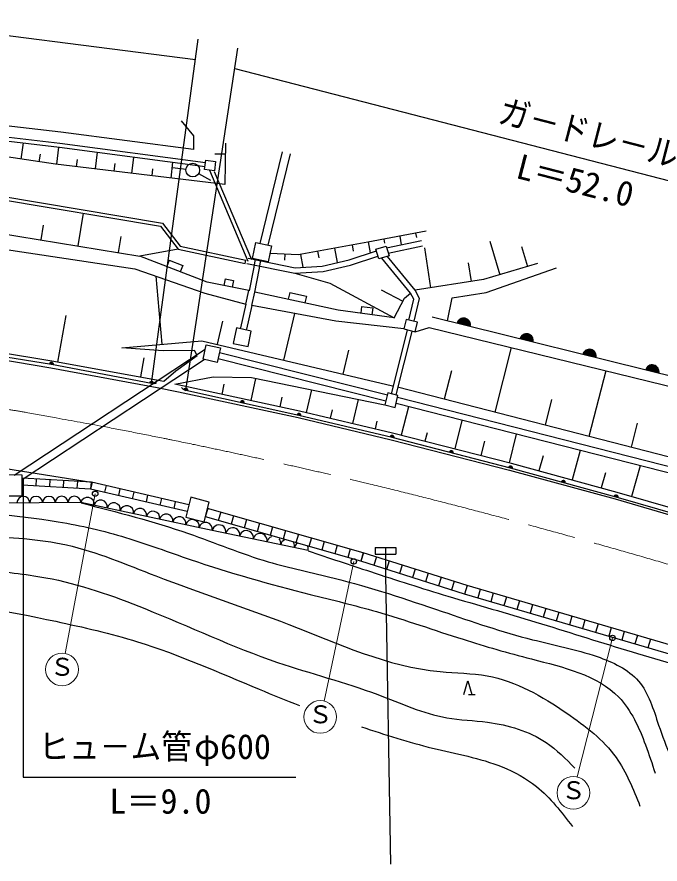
# Model space of a CAD drawing. Units: millimetres, scale not verified. Extents: x 40000 to 680000, y 20000 to 380000.
# Drawn here: x 457743 to 504956, y 283139 to 345302 of the extents above; entities that cross this region are included whole.
import ezdxf
from ezdxf.enums import TextEntityAlignment as Align

# ---------------------------------------------------------------- set-up
doc = ezdxf.new("R2010")
doc.units = ezdxf.units.MM
doc.header["$LTSCALE"] = 1000
doc.linetypes.add('CHAIN', pattern=[18.5, 12, -1.5, 3.5, -1.5])
for name, color, linetype, lineweight in [('M-BGD', 7, 'Continuous', 25), ('M-BMK', 2, 'CHAIN', 13), ('M-STR-HTXT', 7, 'Continuous', 13), ('M-STR-STR3', 7, 'Continuous', 25), ('M-STR-STRC', 7, 'Continuous', 25)]:
    doc.layers.add(name, color=color, linetype=linetype, lineweight=lineweight)
doc.styles.add('ＭＳ ゴシック', font='')
doc.styles.get('ＭＳ ゴシック').set_extended_font_data('MS Gothic')

msp = doc.modelspace()

# ---------------------------------------------------------------- linework, layer by layer
at = {"layer": 'M-BGD'}
for p, q in [((460957, 336839), (437099, 339623)), ((437773, 338823), (460899, 336035)), ((437741, 338525), (460862, 335737)), ((460576, 334499), (437785, 337835)), ((469789, 337679), (470693, 336584)), ((470715, 335578), (460957, 336839)), ((470693, 336584), (470715, 335578)), ((458206, 336057), (458032, 334872)), ((460801, 335744), (460649, 334490)), ((460862, 335737), (471551, 334332)), ((460899, 336035), (471591, 334629)), ((473047, 336032), (473010, 332995)), ((459443, 335243), (459361, 334677)), ((463644, 335371), (463496, 334146)), ((472271, 335255), (473037, 335246)), ((475590, 328680), (477243, 335391)), ((476176, 328552), (477826, 335247)), ((473010, 332995), (460576, 334499)), ((462162, 334848), (462097, 334315)), ((464933, 334544), (464865, 333980)), ((466292, 335023), (466147, 333825)), ((469171, 334644), (469029, 333476)), ((471518, 334097), (471615, 334801)), ((471615, 334801), (472332, 334703)), ((472332, 334703), (472236, 333999)), ((467696, 334150), (467635, 333645)), ((470159, 334115), (469159, 334225)), ((471079, 333825), (471959, 333335)), ((472236, 333999), (471518, 334097)), ((471870, 334049), (474689, 327374)), ((472231, 333965), (474966, 327491)), ((451897, 332689), (468288, 329941)), ((451933, 332937), (468427, 330171)), ((448538, 330728), (466764, 327756)), ((462603, 330894), (462212, 328498)), ((468427, 330171), (469721, 328482)), ((448331, 329545), (466401, 326825)), ((459679, 330033), (459501, 328940)), ((468288, 329941), (469579, 328256)), ((487793, 329579), (483503, 328786)), ((465378, 329202), (465184, 328013)), ((484749, 328707), (484694, 329006)), ((484884, 328352), (487433, 328899)), ((485982, 328587), (485865, 329222)), ((487093, 329107), (487032, 329438)), ((492469, 328847), (493196, 326386)), ((469579, 328256), (466764, 327756)), ((469579, 328256), (474489, 327215)), ((469721, 328482), (474541, 327460)), ((475030, 327578), (475284, 328746)), ((475284, 328746), (476432, 328496)), ((476432, 328496), (476178, 327328)), ((483503, 328786), (478385, 327838)), ((481269, 327271), (481072, 328336)), ((482454, 328117), (482369, 328576)), ((483693, 327990), (483544, 328793)), ((484089, 328265), (484842, 328492)), ((484307, 327543), (484089, 328265)), ((484842, 328492), (485059, 327770)), ((485000, 327967), (487517, 328508)), ((487651, 328358), (488102, 325431)), ((494786, 328450), (495220, 326984)), ((471710, 325832), (466764, 327756)), ((474707, 327609), (478166, 326900)), ((478385, 327838), (476336, 327933)), ((477405, 327450), (477425, 327883)), ((478752, 326933), (478577, 327874)), ((479930, 327621), (479840, 328107)), ((482124, 327471), (484128, 328134)), ((482232, 327086), (484244, 327751)), ((485059, 327770), (484307, 327543)), ((486640, 325036), (484526, 327609)), ((486976, 325257), (484941, 327734)), ((468924, 327452), (468742, 326986)), ((468924, 327452), (469913, 327068)), ((469913, 327068), (469732, 326601)), ((474489, 327215), (474541, 327460)), ((474627, 327217), (478137, 326498)), ((476178, 327328), (475030, 327578)), ((475124, 326822), (475258, 327528)), ((475517, 326747), (475649, 327443)), ((478166, 326900), (480157, 327011)), ((480157, 327011), (482124, 327471)), ((480215, 326614), (482232, 327086)), ((490879, 327257), (491090, 325892)), ((495951, 327200), (492000, 326032)), ((466401, 326825), (471531, 325033)), ((474817, 325191), (475124, 326822)), ((475210, 325117), (475517, 326747)), ((478137, 326498), (480215, 326614)), ((478137, 326498), (480706, 325776)), ((492182, 325090), (497342, 326888)), ((467935, 326289), (468375, 321287)), ((474772, 325219), (471710, 325832)), ((473033, 326077), (472935, 325587)), ((473033, 326077), (473645, 325954)), ((473645, 325954), (473547, 325464)), ((480706, 325776), (485440, 323233)), ((492000, 326032), (486976, 325257)), ((474541, 324225), (474772, 325219)), ((474979, 324123), (475210, 325117)), ((481335, 323779), (475210, 325117)), ((484476, 325281), (486075, 324444)), ((487293, 324643), (486976, 325257)), ((471531, 325033), (474540, 324221)), ((477767, 325070), (477660, 324582)), ((477767, 325070), (478992, 324802)), ((478992, 324802), (478885, 324314)), ((485440, 323233), (486184, 324653)), ((486184, 324653), (486640, 325036)), ((486522, 323055), (486871, 324590)), ((486871, 324590), (486640, 325036)), ((486912, 322966), (487293, 324643)), ((489358, 323011), (489685, 324682)), ((489685, 324682), (492182, 325090)), ((474540, 324221), (474155, 322491)), ((474979, 324123), (474594, 322393)), ((481161, 322974), (474979, 324123)), ((483043, 324056), (482977, 323560)), ((483043, 324056), (483864, 323947)), ((483864, 323947), (483798, 323451)), ((461341, 323403), (460726, 319979)), ((478115, 323540), (477307, 320125)), ((485440, 323233), (481335, 323779)), ((529759, 312971), (488230, 323273)), ((472831, 322968), (472431, 321279)), ((486145, 322404), (481161, 322974)), ((486324, 323103), (486145, 322404)), ((487145, 322893), (486324, 323103)), ((486966, 322194), (487145, 322893)), ((473851, 322479), (473609, 321348)), ((474949, 322243), (473851, 322479)), ((474707, 321113), (474949, 322243)), ((486395, 322312), (485209, 317654)), ((486734, 322226), (485548, 317567)), ((486145, 322404), (486966, 322194)), ((486966, 322194), (488017, 322521)), ((488017, 322521), (529568, 312306)), ((465452, 321031), (471306, 321545)), ((471306, 321545), (485312, 318230)), ((452358, 320866), (460227, 319561)), ((460285, 319792), (452407, 321071)), ((452432, 321364), (460305, 320055)), ((457539, 311688), (471573, 320928)), ((468472, 320791), (465452, 321031)), ((470774, 320819), (468472, 320791)), ((470963, 320450), (470774, 320819)), ((471404, 320181), (471646, 321249)), ((471646, 321249), (472687, 321013)), ((472687, 321013), (472445, 319945)), ((473609, 321348), (474707, 321113)), ((482079, 320852), (481663, 319094)), ((494034, 321042), (492815, 316294)), ((458133, 311360), (471498, 320160)), ((467054, 320283), (466803, 318887)), ((469413, 319329), (470963, 320450)), ((472445, 319945), (471404, 320181)), ((484829, 317101), (472509, 320224)), ((484937, 317538), (472608, 320663)), ((460227, 319561), (468045, 318115)), ((467626, 318407), (460285, 319792)), ((460305, 320055), (468525, 318577)), ((468525, 318577), (469413, 319329)), ((469343, 318345), (472137, 318904)), ((472137, 318904), (474958, 318842)), ((489637, 319340), (489099, 317248)), ((500974, 319336), (499736, 314516)), ((478495, 316383), (469343, 318345)), ((472939, 318357), (472779, 317608)), ((475254, 318781), (474905, 317153)), ((474958, 318842), (484763, 316833)), ((468045, 318115), (469606, 317798)), ((469606, 317798), (478388, 315903)), ((478442, 316060), (470140, 317899)), ((479375, 317937), (478980, 316268)), ((484978, 317707), (484763, 316833)), ((485717, 317526), (484978, 317707)), ((528255, 307190), (485690, 318124)), ((477197, 317408), (477044, 316694)), ((482799, 317236), (482380, 315463)), ((485503, 316652), (485717, 317526)), ((528003, 306576), (485678, 317365)), ((496995, 317223), (496512, 315344)), ((480886, 316459), (480742, 315851)), ((484763, 316833), (485503, 316652)), ((530186, 305555), (485571, 316928)), ((486478, 316697), (485946, 314608)), ((478388, 315903), (485210, 314267)), ((485281, 314436), (478442, 316060)), ((485318, 314768), (478495, 316383)), ((484168, 315645), (484032, 315072)), ((490414, 315694), (489882, 313605)), ((503278, 315498), (502822, 313723)), ((494052, 312543), (485318, 314768)), ((487856, 314777), (487699, 314161)), ((494404, 314677), (493873, 312589)), ((485210, 314267), (493909, 312054)), ((493975, 312196), (485281, 314436)), ((492073, 314175), (491804, 313116)), ((499092, 313482), (498499, 311322)), ((453209, 312743), (463228, 311154)), ((496366, 313084), (496065, 311990)), ((501727, 310071), (493975, 312196)), ((501804, 310414), (494052, 312543)), ((503500, 312358), (502850, 310111)), ((458133, 311687), (456758, 311689)), ((458148, 311450), (458119, 310951)), ((458132, 310170), (458133, 311687)), ((463228, 311154), (458148, 311450)), ((493909, 312054), (501651, 309945)), ((500943, 311851), (500636, 310735)), ((463156, 310658), (458119, 310951)), ((459155, 311391), (459126, 310892)), ((460163, 311333), (460134, 310834)), ((461170, 311274), (461141, 310775)), ((462178, 311215), (462149, 310716)), ((463185, 311157), (463156, 310658)), ((463270, 311145), (463156, 310658)), ((470368, 309493), (463228, 311154)), ((464285, 310908), (464172, 310421)), ((470241, 309009), (463156, 310658)), ((465301, 310672), (465188, 310185)), ((466316, 310436), (466203, 309949)), ((467332, 310199), (467219, 309712)), ((512311, 307372), (501804, 310414)), ((462439, 309665), (455865, 309631)), ((456756, 310171), (458132, 310170)), ((472074, 307622), (462439, 309665)), ((468348, 309963), (468234, 309476)), ((469363, 309727), (469250, 309240)), ((470516, 310058), (470132, 308594)), ((471864, 309704), (470516, 310058)), ((471479, 308240), (471864, 309704)), ((501651, 309945), (512156, 306865)), ((512202, 307017), (501727, 310071)), ((471749, 309237), (471571, 308612)), ((483169, 305983), (471742, 309239)), ((472700, 308966), (472522, 308341)), ((470132, 308594), (471479, 308240)), ((482982, 305361), (471577, 308611)), ((473651, 308695), (473473, 308070)), ((474602, 308424), (474424, 307799)), ((475553, 308153), (475375, 307528)), ((476504, 307882), (476326, 307257)), ((479116, 306142), (472074, 307622)), ((477455, 307611), (477277, 306986)), ((478406, 307340), (478227, 306715)), ((479356, 307070), (479178, 306444)), ((480307, 306799), (480129, 306173)), ((481258, 306528), (481080, 305902)), ((482209, 306257), (482031, 305632)), ((483160, 305986), (482982, 305361)), ((483178, 305980), (482982, 305361)), ((490790, 303574), (483169, 305983)), ((484047, 306370), (484047, 305870)), ((484047, 306370), (485547, 306370)), ((484047, 305870), (485547, 305870)), ((484797, 306370), (484797, 304370)), ((485547, 306370), (485547, 305870)), ((490600, 302952), (482982, 305361)), ((484129, 305680), (483933, 305060)), ((485081, 305379), (484885, 304759)), ((486032, 305078), (485836, 304458)), ((486984, 304777), (486788, 304157)), ((487935, 304476), (487739, 303857)), ((488887, 304176), (488691, 303556)), ((489838, 303875), (489642, 303255)), ((490790, 303574), (490594, 302954)), ((490790, 303574), (490607, 302950)), ((549003, 286520), (490790, 303574)), ((548811, 285899), (490600, 302952)), ((491751, 303292), (491568, 302669)), ((492713, 303011), (492530, 302387)), ((493674, 302729), (493492, 302105)), ((494636, 302447), (494453, 301824)), ((495598, 302166), (495415, 301542)), ((496559, 301884), (496376, 301260)), ((497521, 301602), (497338, 300978)), ((498482, 301321), (498300, 300697)), ((499444, 301039), (499261, 300415)), ((500405, 300757), (500223, 300133)), ((501367, 300475), (501184, 299852)), ((502329, 300194), (502146, 299570)), ((503290, 299912), (503107, 299288)), ((504252, 299630), (504069, 299007)), ((490538, 295589), (490838, 296589)), ((490838, 296589), (491138, 295589)), ((490888, 295589), (491388, 295589))]:
    msp.add_line(p, q, dxfattribs=at)
for centre, radius in [((470650, 334065), 500), ((463486, 310314), 200), ((482474, 305347), 200), ((501459, 299735), 200)]:
    msp.add_circle(centre, radius, dxfattribs=at)
for centre, radius, start, end in [((490537, 322701), 500, 346.06811, 166.06811), ((490537, 322701), 500, 346.06811, 166.06811), ((490537, 322701), 450, 346.06811, 166.06811), ((490537, 322701), 400, 346.06811, 166.06811), ((490537, 322701), 350, 346.06811, 166.06811), ((490537, 322701), 300, 346.06811, 166.06811), ((490537, 322701), 250, 346.06811, 166.06811), ((490537, 322701), 200, 346.06811, 166.06811), ((490537, 322701), 150, 346.06811, 166.06811), ((490537, 322701), 100, 346.06811, 166.06811), ((490537, 322701), 50, 346.06811, 166.06811), ((495152, 321556), 500, 346.06811, 166.06811), ((495152, 321556), 500, 346.06811, 166.06811), ((495152, 321556), 450, 346.06811, 166.06811), ((495152, 321556), 400, 346.06811, 166.06811), ((495152, 321556), 350, 346.06811, 166.06811), ((495152, 321556), 300, 346.06811, 166.06811), ((495152, 321556), 250, 346.06811, 166.06811), ((495152, 321556), 200, 346.06811, 166.06811), ((495152, 321556), 150, 346.06811, 166.06811), ((495152, 321556), 100, 346.06811, 166.06811), ((495152, 321556), 50, 346.06811, 166.06811), ((499766, 320411), 500, 346.06811, 166.06811), ((499766, 320411), 500, 346.06811, 166.06811), ((499766, 320411), 450, 346.06811, 166.06811), ((499766, 320411), 400, 346.06811, 166.06811), ((499766, 320411), 350, 346.06811, 166.06811), ((499766, 320411), 300, 346.06811, 166.06811), ((499766, 320411), 250, 346.06811, 166.06811), ((499766, 320411), 200, 346.06811, 166.06811), ((499766, 320411), 150, 346.06811, 166.06811), ((499766, 320411), 100, 346.06811, 166.06811), ((499766, 320411), 50, 346.06811, 166.06811), ((460285, 319792), 150, 349.31837, 170.77753), ((460285, 319792), 100, 349.31837, 170.77753), ((460285, 319792), 50, 349.31837, 170.77753), ((504380, 319267), 500, 346.06811, 166.06811), ((504380, 319267), 500, 346.06811, 166.06811), ((504380, 319267), 450, 346.06811, 166.06811), ((504380, 319267), 400, 346.06811, 166.06811), ((504380, 319267), 350, 346.06811, 166.06811), ((504380, 319267), 300, 346.06811, 166.06811), ((504380, 319267), 250, 346.06811, 166.06811), ((504380, 319267), 200, 346.06811, 166.06811), ((504380, 319267), 150, 346.06811, 166.06811), ((504380, 319267), 100, 346.06811, 166.06811), ((504380, 319267), 50, 346.06811, 166.06811), ((467626, 318407), 150, 349.31837, 169.31837), ((467626, 318407), 100, 349.31837, 169.31837), ((467626, 318407), 50, 349.31837, 169.31837), ((467719, 318898), 500, 259.31837, 304.31837), ((470248, 318387), 500, 212.50861, 257.50861), ((470140, 317899), 150, 347.50861, 167.50861), ((470140, 317899), 100, 347.50861, 167.50861), ((470140, 317899), 50, 347.50861, 167.50861), ((474291, 316980), 150, 347.50861, 167.50861), ((474291, 316980), 100, 347.50861, 167.50861), ((474291, 316980), 50, 347.50861, 167.50861), ((478442, 316060), 150, 346.64134, 167.50861), ((478442, 316060), 100, 346.64134, 167.50861), ((478442, 316060), 50, 346.64134, 167.50861), ((485281, 314436), 150, 345.55215, 166.64134), ((485281, 314436), 100, 345.55215, 166.64134), ((485281, 314436), 50, 345.55215, 166.64134), ((489628, 313316), 150, 345.55215, 165.55215), ((489628, 313316), 100, 345.55215, 165.55215), ((489628, 313316), 50, 345.55215, 165.55215), ((493975, 312196), 150, 344.67424, 165.55215), ((493975, 312196), 100, 344.67424, 165.55215), ((493975, 312196), 50, 344.67424, 165.55215), ((497851, 311134), 150, 344.67424, 164.67424), ((497851, 311134), 100, 344.67424, 164.67424), ((497851, 311134), 50, 344.67424, 164.67424), ((501727, 310071), 150, 343.74134, 164.67424), ((458213, 309643), 470, 0.30021, 180.30021), ((459152, 309648), 470, 0.30021, 180.30021), ((460091, 309653), 470, 0.30021, 180.30021), ((461030, 309658), 470, 0.30021, 180.30021), ((461969, 309663), 470, 0.30021, 180.30021), ((462921, 309563), 492, 348.02425, 168.02425), ((463884, 309359), 492, 348.02425, 168.02425), ((464848, 309154), 492, 348.02425, 168.02425), ((501727, 310071), 100, 343.74134, 164.67424), ((501727, 310071), 50, 343.74134, 164.67424), ((465811, 308950), 492, 348.02425, 168.02425), ((466775, 308746), 492, 348.02425, 168.02425), ((467738, 308541), 492, 348.02425, 168.02425), ((468701, 308337), 492, 348.02425, 168.02425), ((469665, 308133), 492, 348.02425, 168.02425), ((470628, 307928), 492, 348.02425, 168.02425), ((471592, 307724), 492, 348.02425, 168.02425), ((472577, 307516), 514, 348.13871, 168.13871), ((473583, 307305), 514, 348.13871, 168.13871), ((474589, 307093), 514, 348.13871, 168.13871), ((475595, 306882), 514, 348.13871, 168.13871), ((476601, 306671), 514, 108.08407, 168.13871), ((476601, 306671), 514, 348.13871, 41.13779), ((477607, 306459), 514, 116.40841, 168.13871), ((477607, 306459), 514, 348.13871, 31.58209), ((478613, 306248), 514, 124.67375, 168.13871), ((478613, 306248), 514, 348.13871, 21.46989)]:
    msp.add_arc(centre, radius, start, end, dxfattribs=at)
for points, knots in [([(317397, 308491), (320218, 308498), (323038, 308505), (325819, 308937), (328151, 309300), (330454, 309961), (332791, 310109), (335488, 310280), (338229, 309767), (340934, 309551), (343565, 309341), (346162, 309413), (348854, 308993), (351431, 308591), (354096, 307739), (356439, 308491), (357623, 308872), (358725, 309662), (359897, 310164), (362994, 311492), (366580, 310811), (370047, 310276), (374299, 309620), (378373, 309184), (382485, 309774), (384603, 310078), (386732, 310654), (388843, 310611), (390949, 310568), (393037, 309908), (395145, 309495), (399085, 308724), (403094, 308816), (407081, 308714), (408633, 308675), (410182, 308606), (411733, 308504), (411992, 308487), (412251, 308469), (412507, 308431), (412764, 308393), (413019, 308334), (413276, 308290), (413527, 308246), (413782, 308216), (414033, 308173), (414400, 308111), (414761, 308023), (415126, 307942), (416023, 307743), (416941, 307586), (417784, 307255), (418729, 306884), (419580, 306294), (420441, 305703), (421219, 305169), (422006, 304634), (422920, 304448), (423673, 304296), (424513, 304381), (425189, 304747), (425987, 305179), (426558, 306001), (427309, 306419), (428294, 306967), (429591, 306820), (430833, 306748), (433265, 306605), (435490, 306747), (437761, 306598), (439611, 306478), (441491, 306164), (443375, 306001), (445981, 305776), (448595, 305837), (451168, 305494), (452525, 305312), (453871, 305018), (455230, 304807), (456771, 304566), (458329, 304432), (459858, 304150), (462354, 303689), (464773, 302835), (467144, 301880), (470407, 300567), (473578, 299064), (476879, 297939), (479303, 297112), (481798, 296488), (484225, 295580), (485909, 294949), (487561, 294182), (489301, 293878), (490277, 293707), (491282, 293682), (492287, 293549), (493811, 293348), (495337, 292899), (496587, 292056), (497365, 291531), (498036, 290853), (498707, 290175)], [0, 0, 0, 0, 1, 1, 1, 2, 2, 2, 3, 3, 3, 4, 4, 4, 5, 5, 5, 6, 6, 6, 7, 7, 7, 8, 8, 8, 9, 9, 9, 10, 10, 10, 11, 11, 11, 12, 12, 12, 13, 13, 13, 14, 14, 14, 15, 15, 15, 16, 16, 16, 17, 17, 17, 18, 18, 18, 19, 19, 19, 20, 20, 20, 21, 21, 21, 22, 22, 22, 23, 23, 23, 24, 24, 24, 25, 25, 25, 26, 26, 26, 27, 27, 27, 28, 28, 28, 29, 29, 29, 30, 30, 30, 31, 31, 31, 32, 32, 32, 33, 33, 33, 34, 34, 34, 34]), ([(425349, 311347), (426911, 311016), (428473, 310685), (430049, 310435), (431906, 310139), (433783, 309955), (435662, 309873), (437322, 309801), (438984, 309807), (440643, 309768), (444131, 309685), (447609, 309400), (451097, 309172), (454335, 308960), (457582, 308798), (460778, 308260), (462448, 307978), (464104, 307594), (465724, 307102), (467320, 306618), (468882, 306028), (470460, 305488), (473352, 304499), (476301, 303675), (479265, 302928), (480892, 302517), (482524, 302130), (484140, 301665), (486280, 301049), (488390, 300296), (490490, 299630), (492133, 299109), (493768, 298641), (495506, 298192), (497838, 297590), (500354, 297024), (501925, 295386), (502827, 294446), (503417, 293153), (503890, 291878), (504147, 291185), (504369, 290497), (504591, 289808)], [0, 0, 0, 0, 1, 1, 1, 2, 2, 2, 3, 3, 3, 4, 4, 4, 5, 5, 5, 6, 6, 6, 7, 7, 7, 8, 8, 8, 9, 9, 9, 10, 10, 10, 11, 11, 11, 12, 12, 12, 13, 13, 13, 14, 14, 14, 14]), ([(425424, 309643), (426375, 309486), (427326, 309329), (428278, 309172), (429750, 308929), (431224, 308684), (432709, 308575), (434112, 308472), (435524, 308490), (436934, 308460), (439647, 308404), (442352, 308172), (445053, 307952), (448405, 307679), (451750, 307424), (455126, 307229), (457228, 307108), (459343, 307010), (461377, 306557), (463624, 306057), (465773, 305124), (467938, 304284), (471178, 303028), (474452, 301981), (477701, 300720), (481338, 299309), (484943, 297629), (488808, 297259), (489963, 297148), (491141, 297154), (492269, 296949), (494363, 296567), (496287, 295456), (498107, 294211), (499480, 293271), (500795, 292256), (501723, 290956), (502481, 289895), (502980, 288643), (503479, 287392)], [0, 0, 0, 0, 1, 1, 1, 2, 2, 2, 3, 3, 3, 4, 4, 4, 5, 5, 5, 6, 6, 6, 7, 7, 7, 8, 8, 8, 9, 9, 9, 10, 10, 10, 11, 11, 11, 12, 12, 12, 13, 13, 13, 13]), ([(462453, 309643), (465103, 308967), (467754, 308291), (470335, 307393), (472290, 306713), (474205, 305905), (476187, 305319), (477779, 304850), (479414, 304523), (481026, 304121), (483708, 303452), (486326, 302574), (488952, 301679), (491153, 300928), (493360, 300166), (495588, 299605), (497160, 299209), (498742, 298913), (500334, 298361), (501480, 297963), (502631, 297432), (503376, 296564), (504123, 295692), (504461, 294479), (504850, 293338), (505125, 292531), (505426, 291759), (505726, 290988)], [0, 0, 0, 0, 1, 1, 1, 2, 2, 2, 3, 3, 3, 4, 4, 4, 5, 5, 5, 6, 6, 6, 7, 7, 7, 8, 8, 8, 9, 9, 9, 9]), ([(479121, 306117), (480643, 305608), (482165, 305100), (483690, 304600), (485582, 303979), (487479, 303372), (489386, 302799), (491533, 302154), (493692, 301553), (495836, 300900), (498055, 300225), (500257, 299494), (502482, 298838), (503585, 298513), (504693, 298206), (505788, 297856), (507021, 297462), (508236, 297013), (509455, 296579), (511543, 295835), (513645, 295132), (515747, 294430)], [0, 0, 0, 0, 1, 1, 1, 2, 2, 2, 3, 3, 3, 4, 4, 4, 5, 5, 5, 6, 6, 6, 7, 7, 7, 7]), ([(427572, 302151), (429343, 302635), (431115, 303119), (432914, 303352), (435736, 303717), (438626, 303466), (441498, 303292), (444276, 303123), (447035, 303027), (449782, 302752), (453407, 302388), (457008, 301714), (460587, 300951), (462609, 300520), (464623, 300060), (466590, 299450), (469641, 298504), (472577, 297195), (475534, 295968), (476513, 295562), (477495, 295165), (478476, 294768)], [0, 0, 0, 0, 1, 1, 1, 2, 2, 2, 3, 3, 3, 4, 4, 4, 5, 5, 5, 6, 6, 6, 7, 7, 7, 7]), ([(483038, 293207), (484766, 292643), (486494, 292080), (488260, 291646), (489973, 291226), (491723, 290928), (493363, 290266), (494264, 289902), (495132, 289428), (495884, 288825), (496908, 288004), (497717, 286944), (498525, 285884)], [0, 0, 0, 0, 1, 1, 1, 2, 2, 2, 3, 3, 3, 4, 4, 4, 4])]:
    msp.add_open_spline(points, degree=3, knots=knots, dxfattribs=at)
at = {"layer": 'M-BMK'}
for points, knots in [([(464127, 315241), (462961, 315452), (461796, 315664), (460630, 315875), (459891, 316010), (459151, 316144), (458410, 316275), (457669, 316407), (456927, 316535), (456184, 316655), (455752, 316725), (455320, 316793), (454887, 316860)], [0, 0, 0, 0, 1, 1, 1, 2, 2, 2, 3, 3, 3, 4, 4, 4, 4]), ([(464127, 315241), (464854, 315101), (465582, 314961), (466309, 314819), (467036, 314677), (467762, 314533), (468488, 314386), (469215, 314240), (469940, 314090), (470665, 313939), (475016, 313033), (479355, 312067), (483675, 311022), (490156, 309455), (496595, 307714), (503005, 305875), (509415, 304036), (515796, 302099), (522165, 300123), (526418, 298803), (530667, 297464), (534918, 296135), (535626, 295913), (536335, 295692), (537043, 295470), (537752, 295249), (538461, 295029), (539169, 294808), (539878, 294587), (540587, 294367), (541296, 294147)], [0, 0, 0, 0, 1, 1, 1, 2, 2, 2, 3, 3, 3, 4, 4, 4, 5, 5, 5, 6, 6, 6, 7, 7, 7, 8, 8, 8, 9, 9, 9, 10, 10, 10, 10])]:
    msp.add_open_spline(points, degree=3, knots=knots, dxfattribs=at)
at = {"layer": 'M-STR-HTXT'}
for p, q in [((463486, 310314), (461284, 298598)), ((482474, 305347), (480309, 295095)), ((501459, 299735), (498873, 289530))]:
    msp.add_line(p, q, dxfattribs=at)
for centre in [(461052, 297421), (480008, 293933), (498590, 288363)]:
    msp.add_circle(centre, 1200, dxfattribs=at)
at = {"layer": 'M-STR-STR3'}
for p, q in [((393574, 352049), (470854, 342180)), ((467626, 318407), (471056, 343666)), ((470140, 317899), (473963, 343008)), ((473737, 341525), (526143, 327986)), ((458194, 311433), (458194, 289509)), ((458194, 289509), (478227, 289509))]:
    msp.add_line(p, q, dxfattribs=at)
at = {"layer": 'M-STR-STRC'}
msp.add_line((484797, 304370), (485170, 283139), dxfattribs=at)

# ---------------------------------------------------------------- texts
at = {"layer": 'M-STR-HTXT', "style": 'ＭＳ ゴシック'}
for p in [(460162, 296560), (479118, 293072), (497701, 287502)]:
    msp.add_text('Ｓ', height=1320, dxfattribs=at).set_placement(p, align=Align.BOTTOM_LEFT)
at = {"layer": 'M-STR-STR3', "style": 'ＭＳ ゴシック', "width": 0.9}
msp.add_text('ガ－ドレ－ル', height=1833, rotation=345.515, dxfattribs=at).set_placement((492837, 337061), align=Align.BOTTOM_LEFT)
at = {"layer": 'M-STR-STR3', "style": 'ＭＳ ゴシック'}
msp.add_text('L＝52.0', height=1833, rotation=345.515, dxfattribs=at).set_placement((494137, 332976), align=Align.BOTTOM_LEFT)
at = {"layer": 'M-STR-STR3', "style": 'ＭＳ ゴシック', "width": 0.9}
msp.add_text('ヒュ－ム管', height=1833, dxfattribs=at).set_placement((459333, 290302), align=Align.BOTTOM_LEFT)
at = {"layer": 'M-STR-STR3', "style": 'ＭＳ ゴシック'}
for s, p in [('φ600', (470752, 290294)), ('L＝9.0', (464535, 286288))]:
    msp.add_text(s, height=1833, dxfattribs=at).set_placement(p, align=Align.BOTTOM_LEFT)

doc.saveas('drawing.dxf')
